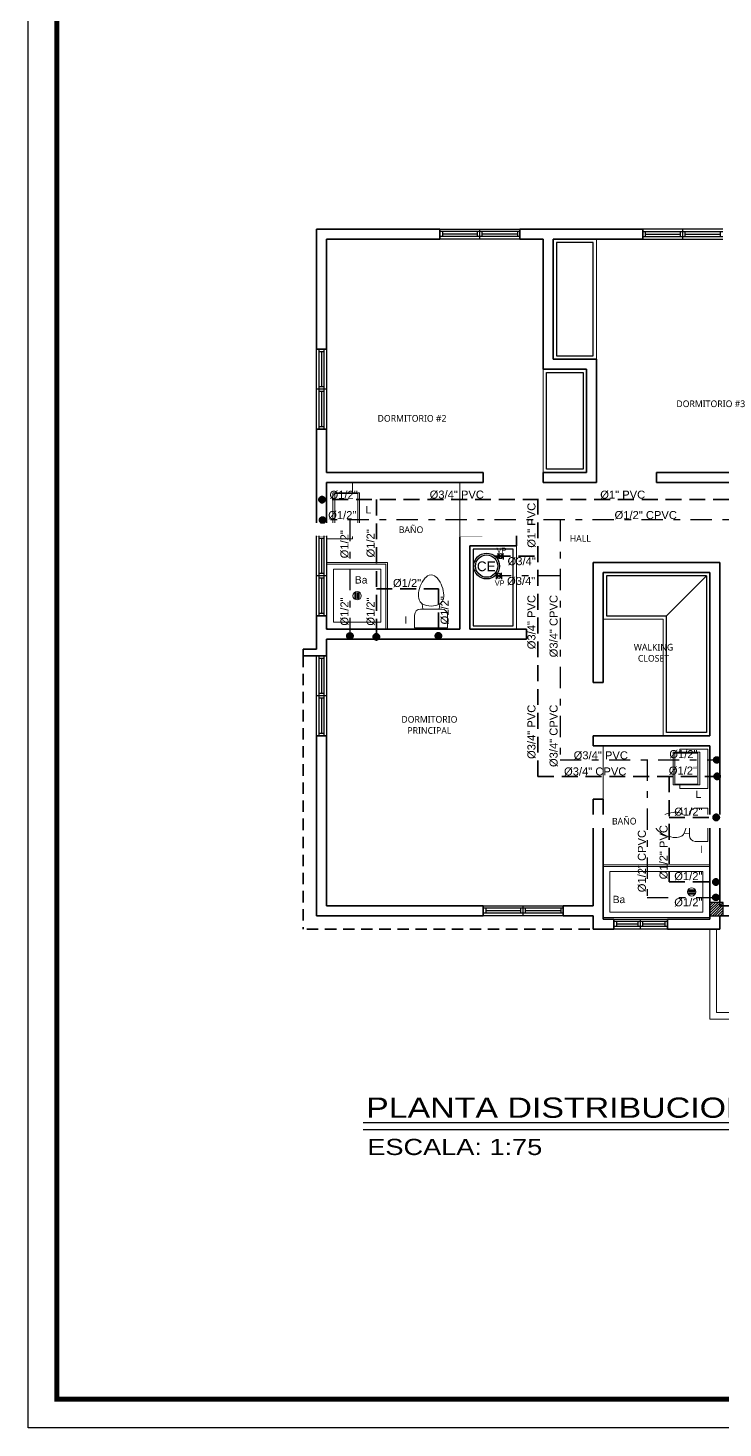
# Model space of a CAD drawing. Header units: feet. Extents: x 1019 to 2236, y -546 to 122.
# Drawn here: x 1054.27 to 1064.7, y -196.41 to -175.41 of the extents above; entities that cross this region are included whole.
import ezdxf

# ---------------------------------------------------------------- set-up
doc = ezdxf.new("R2010")
doc.units = ezdxf.units.FT
doc.header["$LTSCALE"] = 0.05
doc.header["$MEASUREMENT"] = 0
for name, pattern in [('CONTINUA', [0]), ('DASHDOT', [25.4, 12.7, -6.35, 0, -6.35]), ('HIDDEN', [9.525, 6.35, -3.175])]:
    doc.linetypes.add(name, pattern=pattern)
for name, color, linetype, lineweight in [('A-WALL', 7, 'Continuous', 25), ('AGUA POTABLE', 5, 'HIDDEN', 35), ('AGUAFRIA', 5, 'HIDDEN', 30), ('closet', 8, 'Continuous', 5), ('I-FURN', 8, 'Continuous', 0), ('P-SANR-FIXT', 8, 'Continuous', 9)]:
    doc.layers.add(name, color=color, linetype=linetype, lineweight=lineweight)
for name, color, linetype in [('AGUA_CALIENTE', 1, 'DASHDOT'), ('columna', 9, 'Continuous'), ('MARCO', 1, 'Continuous'), ('MB3', 8, 'Continuous'), ('MUROS', 7, 'Continuous'), ('PERT-VENT', 8, 'Continuous'), ('PISO', 8, 'Continuous'), ('textos', 7, 'Continuous'), ('TEXXT', 2, 'Continuous'), ('TXT', 2, 'Continuous')]:
    doc.layers.add(name, color=color, linetype=linetype)
doc.styles.add('ads', font='trebuc.ttf', dxfattribs={"height": 0.14})
doc.styles.add('DAMIAN', font='arial.ttf', dxfattribs={"height": 0.12})

# ---------------------------------------------------------------- blocks, each defined once
blk = doc.blocks.new('bath_sink_6127 - bath_sink_6127-542651-Nivel 1')
at = {"layer": 'I-FURN'}
for p, q in [((0.395, 0.244), (-0.005, 0.244)), ((-0.005, 0.244), (-0.005, -0.245)), ((0.025, -0.234), (0.025, 0.233)), ((0.025, 0.233), (0.369, 0.233)), ((0.293, 0.244), (0.293, 0.4)), ((0.369, 0.233), (0.369, -0.234)), ((0.395, -0.245), (0.395, 0.244)), ((-0.005, -0.245), (0.395, -0.245)), ((0.369, -0.234), (0.025, -0.234)), ((0.293, -0.448), (0.293, -0.245)), ((-0.1, -0.448), (0.293, -0.448))]:
    blk.add_line(p, q, dxfattribs=at)
blk = doc.blocks.new('Toilet_-_Tank_-_3D_4840 - 17_ High_ Seat Not Visible-536545-Nivel 1')
at = {"layer": 'P-SANR-FIXT'}
for p, q in [((0.248, 0.489), (-0.248, 0.489)), ((-0.248, 0.489), (-0.248, 0.298)), ((0.248, 0.298), (0.248, 0.489)), ((-0.159, 0.21), (-0.123, 0.21)), ((-0.123, 0.21), (-0.132, 0.127)), ((-0.123, 0.21), (0.123, 0.21)), ((0.132, 0.127), (0.123, 0.21)), ((0.123, 0.21), (0.159, 0.21))]:
    blk.add_line(p, q, dxfattribs=at)
for centre, radius, start, end in [((-0.159, 0.298), 0.0889, 180, 270), ((0.159, 0.298), 0.0889, 270, 360), ((-0.023, 0.008), 0.167, 151.0596, 182.709), ((-0.083, 0.041), 0.0995, 119.8981, 151.0596), ((0, -0.104), 0.266, 90.1019, 119.8981), ((0, -0.104), 0.266, 60.1019, 89.8981), ((0.083, 0.041), 0.0995, 28.9404, 60.1019), ((0.023, 0.008), 0.167, 357.291, 28.9404), ((0.25, 0.021), 0.441, 182.709, 218.5058), ((-0.25, 0.021), 0.441, 321.4942, 357.291), ((0.011, -0.169), 0.136, 218.5058, 265.219), ((-0.011, -0.169), 0.136, 274.781, 321.4942)]:
    blk.add_arc(centre, radius, start, end, dxfattribs=at)
blk = doc.blocks.new('Shower_Stall_9385 - 1-684532-Nivel 1')
at = {"layer": 'P-SANR-FIXT'}
for p, q in [((-0.576, 0.533), (0.424, 0.533)), ((-0.576, -0.381), (-0.576, 0.533)), ((0.424, 0.508), (-0.551, 0.508)), ((-0.551, -0.381), (-0.551, 0.508)), ((-0.475, -0.279), (-0.475, 0.432)), ((-0.475, 0.432), (0.322, 0.432)), ((0.322, 0.432), (0.322, -0.279)), ((-0.121, 0.108), (-0.032, 0.108)), ((-0.032, 0.099), (-0.121, 0.099)), ((-0.121, 0.081), (-0.032, 0.081)), ((-0.032, 0.072), (-0.121, 0.072)), ((-0.121, 0.053), (-0.032, 0.053)), ((-0.032, 0.044), (-0.121, 0.044)), ((-0.576, -0.381), (-0.551, -0.381)), ((-0.551, -0.381), (0.398, -0.381)), ((0.322, -0.279), (-0.475, -0.279))]:
    blk.add_line(p, q, dxfattribs=at)
for centre, radius, start, end in [((-0.076, 0.076), 0.0635, 360, 180), ((-0.076, 0.076), 0.0635, 0, 180), ((-0.076, 0.076), 0.0635, 180, 360), ((-0.076, 0.076), 0.0635, 180, 360), ((-0.121, 0.103), 0.00444, 90, 270), ((-0.121, 0.076), 0.00444, 90, 270), ((-0.121, 0.049), 0.00444, 90, 270), ((-0.032, 0.103), 0.00444, 270, 90), ((-0.032, 0.076), 0.00444, 270, 90), ((-0.032, 0.049), 0.00444, 270, 90), ((0.398, -0.356), 0.0254, 270, 360)]:
    blk.add_arc(centre, radius, start, end, dxfattribs=at)
blk = doc.blocks.new('bath_sink_6127 - bath_sink_6127-V2-Nivel 1')
at = {"layer": 'I-FURN'}
for p, q in [((0.293, 0.297), (-0.127, 0.297)), ((-0.127, 0.297), (-0.127, -0.29)), ((0.395, 0.244), (-0.005, 0.244)), ((-0.005, 0.244), (-0.005, -0.245)), ((0.025, -0.234), (0.025, 0.233)), ((0.025, 0.233), (0.369, 0.233)), ((0.293, 0.244), (0.293, 0.297)), ((0.369, 0.233), (0.369, -0.234)), ((0.395, -0.245), (0.395, 0.244)), ((0.293, -0.29), (-0.127, -0.29)), ((-0.005, -0.245), (0.395, -0.245)), ((0.369, -0.234), (0.025, -0.234)), ((0.293, -0.29), (0.293, -0.245))]:
    blk.add_line(p, q, dxfattribs=at)
blk = doc.blocks.new('A$C59FC24C1')
at = {"layer": 'PERT-VENT', "extrusion": (-2.36783e-12, 8.94772e-16, -1)}
for p, q in [((0, 0), (0, 1.2)), ((0.038, 1.2), (0.038, 0)), ((0.038, 1.165), (0.113, 1.165)), ((0.038, 1.165), (0.113, 1.165)), ((0.075, 1.165), (0.075, 0.635)), ((0.113, 1.2), (0.113, 0)), ((0.15, 1.2), (0.15, 0)), ((0.113, 0.635), (0.038, 0.635)), ((0.15, 0.6), (0, 0.6)), ((0.113, 0.565), (0.038, 0.565)), ((0.075, 0.565), (0.075, 0.04)), ((0.038, 0.04), (0.113, 0.04))]:
    blk.add_line(p, q, dxfattribs=at)
blk = doc.blocks.new('A$C24CF40E6')
at = {"layer": 'P-SANR-FIXT', "extrusion": (-2.36783e-12, 8.94772e-16, -1)}
for p, q in [((0, 0.814), (1.6, 0.814)), ((1.6, 0.789), (0, 0.789)), ((0.102, 0.713), (1.498, 0.713)), ((1.498, 0.713), (1.498, 0.102)), ((1.6, 0.814), (1.6, 0.789)), ((1.6, 0.025), (1.6, 0.789)), ((1.283, 0.439), (1.373, 0.439)), ((1.373, 0.43), (1.283, 0.43)), ((1.283, 0.412), (1.373, 0.412)), ((1.373, 0.403), (1.283, 0.403)), ((1.283, 0.384), (1.373, 0.384)), ((1.373, 0.375), (1.283, 0.375)), ((1.498, 0.102), (0.102, 0.102))]:
    blk.add_line(p, q, dxfattribs=at)
at = {"layer": 'P-SANR-FIXT', "extrusion": (2.36783e-12, 8.94772e-16, -1)}
for p, q in [((0, 0.814), (0, 0.789)), ((0, 0.025), (0, 0.789)), ((0.102, 0.713), (0.102, 0.102))]:
    blk.add_line(p, q, dxfattribs=at)
at = {"layer": 'P-SANR-FIXT', "extrusion": (-2.36783e-12, -8.94772e-16, -1)}
for p, q in [((1.6, 0.025), (0, 0.025)), ((0, 0), (1.6, 0)), ((1.6, 0), (1.6, 0.025))]:
    blk.add_line(p, q, dxfattribs=at)
at = {"layer": 'P-SANR-FIXT', "extrusion": (2.36783e-12, -8.94772e-16, -1)}
blk.add_line((0, 0), (0, 0.025), dxfattribs=at)
at = {"layer": 'P-SANR-FIXT', "extrusion": (-2.36783e-12, 8.94772e-16, -1)}
for centre, radius, start, end in [((-1.328, 0.407), 0.0635, 0, 180), ((-1.328, 0.407), 0.0635, 0, 180), ((-1.283, 0.434), 0.00444, 270, 90), ((-1.373, 0.434), 0.00444, 90, 270), ((-1.328, 0.407), 0.0635, 180, 0), ((-1.328, 0.407), 0.0635, 180, 0), ((-1.283, 0.407), 0.00444, 270, 90), ((-1.283, 0.38), 0.00444, 270, 90), ((-1.373, 0.407), 0.00444, 90, 270), ((-1.373, 0.38), 0.00444, 90, 270)]:
    blk.add_arc(centre, radius, start, end, dxfattribs=at)
blk = doc.blocks.new('A$C012446DC')
at = {"layer": 'PISO'}
h = blk.add_hatch(dxfattribs=at)
h.set_pattern_fill('ANSI31', color=256, scale=0.008571, angle=180)
h.set_pattern_definition([(225, (206536.064322, 1154820.960068), (0.0192434059784, -0.0192434059784), [])])
h.paths.add_polyline_path([(0, 0), (0.2, 0), (0.2, 0.2), (0, 0.2)])
at = {"layer": 'columna'}
blk.add_lwpolyline([(0.2, 0.2), (0, 0.2), (0, 0), (0.2, 0)], close=True, dxfattribs=at)
blk = doc.blocks.new('A$C791B5281')
at = {"layer": 'MUROS', "lineweight": 35}
blk.add_line((4.9, 10.3, 1.239), (5.1, 10.3, 1.239), dxfattribs=at)
for p in [(1.5, 10.1, 1.239), (4.9, 10.1, 1.239), (8.3, 10.1, 1.239), (0, 0, 1.239), (3.5, 0, 1.239), (6.3, 0, 1.239), (9.8, 0, 1.239)]:
    blk.add_blockref('A$C012446DC', p)

msp = doc.modelspace()

# ---------------------------------------------------------------- hatches: boundary and pattern name
at = {"layer": 'AGUA POTABLE', "ltscale": 3}
h = msp.add_hatch(color=256, dxfattribs=at)
h.dxf.hatch_style = 1
edge = h.paths.add_edge_path()
edge.add_arc((1058.682, -182.484), 0.0477, 0, 360)
h = msp.add_hatch(color=256, dxfattribs=at)
h.dxf.hatch_style = 1
edge = h.paths.add_edge_path()
edge.add_arc((1059.497, -184.542), 0.0477, 0, 360)
h = msp.add_hatch(color=256, dxfattribs=at)
h.dxf.hatch_style = 1
edge = h.paths.add_edge_path()
edge.add_arc((1060.427, -184.528), 0.0477, 0, 360)
h = msp.add_hatch(color=256, dxfattribs=at)
h.dxf.hatch_style = 1
edge = h.paths.add_edge_path()
edge.add_arc((1064.608, -186.635), 0.0477, 0, 360)
h = msp.add_hatch(color=256, dxfattribs=at)
h.dxf.hatch_style = 1
edge = h.paths.add_edge_path()
edge.add_arc((1064.589, -188.219), 0.0477, 0, 360)
at = {"layer": 'AGUA_CALIENTE', "ltscale": 0.5}
h = msp.add_hatch(color=256, dxfattribs=at)
h.dxf.hatch_style = 1
edge = h.paths.add_edge_path()
edge.add_arc((1059.1, -184.528), 0.0477, 0, 360)
h = msp.add_hatch(color=256, dxfattribs=at)
h.dxf.hatch_style = 1
edge = h.paths.add_edge_path()
edge.add_arc((1064.602, -186.388), 0.0477, 0, 360)
h = msp.add_hatch(color=256, dxfattribs=at)
h.dxf.hatch_style = 1
edge = h.paths.add_edge_path()
edge.add_arc((1064.589, -188.451), 0.0477, 0, 360)
at = {"layer": 'TEXXT'}
h = msp.add_hatch(color=256, dxfattribs=at)
h.dxf.hatch_style = 1
h.paths.add_polyline_path([(1061.359, -183.331), (1061.332, -183.305, 0.198912), (1061.321, -183.331, 0.198912), (1061.332, -183.358)])
h = msp.add_hatch(color=256, dxfattribs=at)
h.dxf.hatch_style = 1
h.paths.add_polyline_path([(1061.386, -183.305), (1061.359, -183.331), (1061.386, -183.358, 0.198912), (1061.397, -183.331, 0.198912)])
h = msp.add_hatch(color=256, dxfattribs=at)
h.dxf.hatch_style = 1
h.paths.add_polyline_path([(1061.334, -183.627), (1061.307, -183.6, 0.198912), (1061.296, -183.627, 0.198912), (1061.307, -183.653)])
h = msp.add_hatch(color=256, dxfattribs=at)
h.dxf.hatch_style = 1
h.paths.add_polyline_path([(1061.361, -183.6), (1061.334, -183.627), (1061.361, -183.653, 0.198912), (1061.372, -183.627, 0.198912)])

# ---------------------------------------------------------------- linework, layer by layer
at = {"layer": 'A-WALL', "lineweight": 35, "extrusion": (-2.36783e-12, 8.94772e-16, -1)}
for p, q in [((1060.448, -178.425), (1058.598, -178.425)), ((1058.598, -178.425), (1058.598, -180.225)), ((1060.448, -178.575), (1060.448, -178.425)), ((1063.494, -178.425), (1061.648, -178.425)), ((1061.648, -178.425), (1061.648, -178.575)), ((1063.494, -178.575), (1063.494, -178.425)), ((1058.748, -178.575), (1060.448, -178.575)), ((1058.748, -180.225), (1058.748, -178.575)), ((1061.648, -178.575), (1061.998, -178.575)), ((1061.998, -178.575), (1061.998, -180.525)), ((1062.148, -178.575), (1063.494, -178.575)), ((1062.148, -180.375), (1062.148, -178.575)), ((1058.748, -180.225), (1058.598, -180.225)), ((1062.798, -180.375), (1062.148, -180.375)), ((1062.798, -182.225), (1062.798, -180.375)), ((1062.648, -180.525), (1061.998, -180.525)), ((1062.648, -182.075), (1062.648, -180.525)), ((1058.748, -181.425), (1058.598, -181.425)), ((1058.598, -181.425), (1058.598, -183.025)), ((1058.748, -182.075), (1058.748, -181.425)), ((1061.098, -182.075), (1058.748, -182.075)), ((1058.748, -182.225), (1061.098, -182.225)), ((1058.748, -183.025), (1058.748, -182.225)), ((1061.098, -182.225), (1061.098, -182.075)), ((1061.998, -182.075), (1062.648, -182.075)), ((1061.998, -182.075), (1061.998, -182.225)), ((1061.998, -182.225), (1062.798, -182.225)), ((1066.048, -182.075), (1063.698, -182.075)), ((1063.698, -182.075), (1063.698, -182.225)), ((1063.698, -182.225), (1066.198, -182.225)), ((1058.598, -183.025), (1058.748, -183.025)), ((1058.598, -183.025), (1058.748, -183.025)), ((1061.598, -183.025), (1060.748, -183.025)), ((1060.748, -183.025), (1060.748, -184.425)), ((1061.598, -183.175), (1060.898, -183.175)), ((1060.898, -184.425), (1060.898, -183.175)), ((1064.648, -183.425), (1062.748, -183.425)), ((1062.748, -183.425), (1062.748, -185.226)), ((1064.648, -188.575), (1064.648, -183.425)), ((1062.898, -183.575), (1064.498, -183.575)), ((1062.898, -185.226), (1062.898, -183.575)), ((1064.498, -183.575), (1064.498, -186.029)), ((1060.898, -184.425), (1060.898, -184.125)), ((1058.748, -184.225), (1058.598, -184.225)), ((1058.598, -184.725), (1058.598, -184.225)), ((1058.747, -184.425), (1058.747, -184.228)), ((1060.748, -184.425), (1058.747, -184.425)), ((1058.748, -184.575), (1061.748, -184.575)), ((1061.748, -184.425), (1060.898, -184.425)), ((1061.748, -184.575), (1061.748, -184.425)), ((1058.398, -184.825), (1058.398, -184.725)), ((1062.898, -185.226), (1062.748, -185.226)), ((1058.598, -186.025), (1058.598, -188.725)), ((1058.748, -188.575), (1058.748, -186.025)), ((1062.748, -186.029), (1062.748, -186.179)), ((1064.498, -186.029), (1062.748, -186.029)), ((1062.748, -186.179), (1064.498, -186.179)), ((1064.498, -186.179), (1064.498, -188.775)), ((1062.898, -186.979), (1062.748, -186.979)), ((1062.748, -186.979), (1062.748, -188.575)), ((1062.898, -188.775), (1062.898, -186.979)), ((1061.098, -188.575), (1058.748, -188.575)), ((1061.098, -188.725), (1061.098, -188.575)), ((1062.748, -188.575), (1062.298, -188.575)), ((1062.298, -188.575), (1062.298, -188.725)), ((1062.298, -188.575), (1062.298, -188.725)), ((1064.898, -188.575), (1064.648, -188.575)), ((1058.598, -188.725), (1061.098, -188.725)), ((1062.748, -188.725), (1062.298, -188.725)), ((1062.748, -188.725), (1062.748, -188.925)), ((1062.898, -188.775), (1063.058, -188.775)), ((1063.864, -188.775), (1064.498, -188.775)), ((1064.648, -188.925), (1064.648, -188.725)), ((1064.898, -188.725), (1064.648, -188.725)), ((1062.748, -188.925), (1063.058, -188.925)), ((1063.864, -188.925), (1064.648, -188.925))]:
    msp.add_line(p, q, dxfattribs=at)
at = {"layer": 'A-WALL', "lineweight": 35}
for p, q in [((1058.748, -184.825), (1058.748, -184.575)), ((1058.398, -184.725), (1058.598, -184.725)), ((1058.398, -184.825), (1058.748, -184.825)), ((1063.058, -188.775), (1063.058, -188.925)), ((1063.864, -188.775), (1063.864, -188.925))]:
    msp.add_line(p, q, dxfattribs=at)
at = {"layer": 'AGUA POTABLE', "ltscale": 0.75}
for p, q in [((1067.288, -182.484), (1058.682, -182.484)), ((1061.271, -183.331), (1061.921, -183.331)), ((1059.497, -183.821), (1060.427, -183.821)), ((1060.427, -183.821), (1060.427, -184.528)), ((1061.921, -186.635), (1064.608, -186.635)), ((1063.887, -188.219), (1064.589, -188.219))]:
    msp.add_line(p, q, dxfattribs=at)
at = {"layer": 'AGUA POTABLE', "ltscale": 3}
for centre in [(1058.682, -182.484), (1059.497, -184.542), (1060.427, -184.528), (1064.608, -186.635), (1064.589, -188.219)]:
    msp.add_circle(centre, 0.0477, dxfattribs=at)
at = {"layer": 'AGUA_CALIENTE', "ltscale": 0.5}
for p, q in [((1062.253, -183.627), (1061.278, -183.627)), ((1062.253, -186.388), (1064.602, -186.388)), ((1063.558, -188.451), (1064.589, -188.451))]:
    msp.add_line(p, q, dxfattribs=at)
for centre in [(1059.1, -184.528), (1064.602, -186.388), (1064.589, -188.451)]:
    msp.add_circle(centre, 0.0477, dxfattribs=at)
at = {"layer": 'AGUAFRIA', "color": 3, "linetype": 'CONTINUA'}
for radius in [0.194, 0.168]:
    msp.add_circle((1061.151, -183.48), radius, dxfattribs=at)
at = {"layer": 'closet', "extrusion": (-2.36783e-12, 8.94772e-16, -1)}
for p, q in [((1062.798, -180.375), (1062.798, -178.575)), ((1061.998, -182.075), (1061.998, -180.525)), ((1062.898, -184.275), (1063.798, -184.275)), ((1063.798, -184.275), (1063.798, -186.029))]:
    msp.add_line(p, q, dxfattribs=at)
at = {"layer": 'closet'}
msp.add_line((1062.898, -186.979), (1062.898, -186.179), dxfattribs=at)
at = {"layer": 'MB3', "linetype": 'HIDDEN', "lineweight": 35, "ltscale": 0.54}
for p in [(1058.398, -184.825), (1062.698, -188.925)]:
    msp.add_line(p, (1058.398, -188.925), dxfattribs=at)
at = {"layer": 'P-SANR-FIXT'}
for p, q in [((1064.498, -188.925), (1064.498, -190.275)), ((1064.598, -188.925), (1064.598, -190.175)), ((1064.598, -190.175), (1067.498, -190.175)), ((1064.498, -190.275), (1067.598, -190.275))]:
    msp.add_line(p, q, dxfattribs=at)
at = {"layer": 'PERT-VENT', "extrusion": (8.94772e-16, 2.36783e-12, -1)}
for p, q in [((1063.058, -188.775), (1063.858, -188.775)), ((1063.458, -188.925), (1063.458, -188.775)), ((1063.858, -188.812), (1063.058, -188.812)), ((1063.858, -188.887), (1063.058, -188.887)), ((1063.858, -188.925), (1063.058, -188.925)), ((1063.098, -188.812), (1063.098, -188.887)), ((1063.423, -188.85), (1063.098, -188.85)), ((1063.423, -188.887), (1063.423, -188.812)), ((1063.493, -188.887), (1063.493, -188.812)), ((1063.823, -188.85), (1063.493, -188.85)), ((1063.823, -188.812), (1063.823, -188.887)), ((1063.823, -188.812), (1063.823, -188.887))]:
    msp.add_line(p, q, dxfattribs=at)
at = {"layer": 'PISO'}
for points in [[(1062.198, -180.325), (1062.748, -180.325), (1062.748, -178.625), (1062.198, -178.625)], [(1062.048, -180.575), (1062.598, -180.575), (1062.598, -182.025), (1062.048, -182.025)], [(1062.948, -184.225), (1063.848, -184.225), (1064.448, -183.625), (1062.948, -183.625)], [(1063.848, -184.225), (1064.448, -183.625), (1064.448, -185.979), (1063.848, -185.979)]]:
    msp.add_lwpolyline(points, close=True, dxfattribs=at)
at = {"layer": 'TEXXT'}
for p, q in [((1061.32, -183.286), (1061.321, -183.384)), ((1061.332, -183.305), (1061.386, -183.358)), ((1061.332, -183.358), (1061.386, -183.305)), ((1061.396, -183.286), (1061.397, -183.384)), ((1061.295, -183.582), (1061.296, -183.679)), ((1061.307, -183.6), (1061.361, -183.653)), ((1061.307, -183.653), (1061.361, -183.6)), ((1061.371, -183.582), (1061.372, -183.679))]:
    msp.add_line(p, q, dxfattribs=at)
at = {"layer": 'TEXXT', "color": 4}
msp.add_line((1059.298, -191.825), (1078.169, -191.825), dxfattribs=at)
at = {"layer": 'TEXXT', "color": 3}
msp.add_line((1059.298, -191.934), (1078.293, -191.934), dxfattribs=at)
at = {"layer": 'TEXXT'}
for centre in [(1061.359, -183.331), (1061.334, -183.627)]:
    msp.add_circle(centre, 0.0379, dxfattribs=at)

# ---------------------------------------------------------------- block references
at = {"rotation": 270}
for p in [(1060.448, -178.425), (1061.098, -188.575)]:
    msp.add_blockref('A$C59FC24C1', p, dxfattribs=at)
at = {"xscale": -1, "rotation": 90}
msp.add_blockref('A$C59FC24C1', (1064.694, -178.425), dxfattribs=at)
msp.add_blockref('A$C24CF40E6', (1062.898, -188.775))
at = {"layer": 'I-FURN', "extrusion": (-2.36783e-12, 8.94772e-16, -1), "xscale": -1}
msp.add_blockref('bath_sink_6127 - bath_sink_6127-542651-Nivel 1', (-1058.848, -182.625, 0), dxfattribs=at)
at = {"layer": 'I-FURN', "extrusion": (-2.36783e-12, 8.94772e-16, -1), "xscale": -1, "rotation": 180}
msp.add_blockref('bath_sink_6127 - bath_sink_6127-V2-Nivel 1', (-1064.344, -186.519, 0), dxfattribs=at)
at = {"layer": 'P-SANR-FIXT', "extrusion": (-2.36783e-12, 8.94772e-16, -1), "xscale": -1}
for name, p, rotation in [('Shower_Stall_9385 - 1-684532-Nivel 1', (-1059.131, -184.001, 0), 90), ('Toilet_-_Tank_-_3D_4840 - 17_ High_ Seat Not Visible-536545-Nivel 1', (-1060.318, -183.918, 0), 180), ('Toilet_-_Tank_-_3D_4840 - 17_ High_ Seat Not Visible-536545-Nivel 1', (-1063.982, -187.362, 0), 90)]:
    msp.add_blockref(name, p, dxfattribs=dict(at, rotation=rotation))

# ---------------------------------------------------------------- texts
at = {"layer": 'textos', "color": 7, "style": 'DAMIAN', "width": 1.2}
for s, height, p in [('PLANTA DISTRIBUCION  AGUA FRIA Y CALIENTE DE 3ER. NIVEL, BLOQUE B', 0.30347, (1059.343, -191.756)), (' ESCALA: 1:75', 0.24277, (1059.248, -192.315))]:
    msp.add_text(s, height=height, dxfattribs=at).set_placement(p)
at = {"layer": 'TEXXT', "style": 'DAMIAN'}
for s, insert, char_height, width, attachment_point in [('\\A1;{\\fArial|b0|i0|c238|p34;%%C}1/2{\\fArial|b0|i0|c238|p34;"}  ', (1058.794, -182.351), 0.12, 2.904, 1), ('\\A1;{\\fArial|b0|i0|c238|p34;%%C}3/4{\\fArial|b0|i0|c238|p34;"} PVC', (1061.11, -182.348), 0.12, 2.904, 3), ('\\A1;{\\fArial|b0|i0|c238|p34;%%C}1{\\fArial|b0|i0|c238|p34;"} PVC', (1063.529, -182.349), 0.12, 2.904, 3), (' L', (1059.292, -182.58), 0.11, 2.904, 1), ('\\A1;{\\fArial|b0|i0|c238|p34;%%C}1/2{\\fArial|b0|i0|c238|p34;"} CPVC', (1064.005, -182.655), 0.12, 2.904, 3), ('CE', (1061.004, -183.411), 0.146, 2.26512, 1), ('\\A1;{\\fArial|b0|i0|c238|p34;%%C}3/4{\\fArial|b0|i0|c238|p34;"}  ', (1061.888, -183.347), 0.12, 2.904, 3), (' Ba', (1059.132, -183.632), 0.11, 2.904, 1), ('\\A1;{\\fArial|b0|i0|c238|p34;%%C}1/2{\\fArial|b0|i0|c238|p34;"}  ', (1059.746, -183.674), 0.12, 2.904, 1), ('VP', (1061.273, -183.696), 0.0786, 1.21968, 1), ('\\A1;{\\fArial|b0|i0|c238|p34;%%C}3/4{\\fArial|b0|i0|c238|p34;"}  ', (1061.88, -183.644), 0.12, 2.904, 3), (' I', (1059.877, -184.233), 0.11, 2.904, 1), ('\\A1;{\\fArial|b0|i0|c238|p34;%%C}3/4{\\fArial|b0|i0|c238|p34;"} PVC', (1063.27, -186.259), 0.12, 2.904, 3), ('\\A1;{\\fArial|b0|i0|c238|p34;%%C}1/2{\\fArial|b0|i0|c238|p34;"}  ', (1063.891, -186.241), 0.12, 2.904, 1), ('\\A1;{\\fArial|b0|i0|c238|p34;%%C}3/4{\\fArial|b0|i0|c238|p34;"} CPVC', (1063.247, -186.501), 0.12, 2.904, 3), ('\\A1;{\\fArial|b0|i0|c238|p34;%%C}1/2{\\fArial|b0|i0|c238|p34;"}  ', (1063.883, -186.488), 0.12, 2.904, 1), (' L', (1064.242, -186.848), 0.11, 2.904, 1), (' I', (1064.307, -187.673), 0.11, 2.904, 1), ('\\A1;{\\fArial|b0|i0|c238|p34;%%C}1/2{\\fArial|b0|i0|c238|p34;"}  ', (1063.965, -188.071), 0.12, 2.904, 1), (' Ba', (1062.999, -188.426), 0.11, 2.904, 1), ('\\A1;{\\fArial|b0|i0|c238|p34;%%C}1/2{\\fArial|b0|i0|c238|p34;"}  ', (1063.965, -188.464), 0.12, 2.904, 1)]:
    msp.add_mtext(s, dxfattribs=dict(at, insert=insert, char_height=char_height, width=width, attachment_point=attachment_point))
at = {"layer": 'TEXXT', "char_height": 0.12, "width": 2.904, "rotation": 90, "style": 'DAMIAN'}
for s, insert, attachment_point in [('\\A1;{\\fArial|b0|i0|c238|p34;%%C}1/2{\\fArial|b0|i0|c238|p34;"}  ', (1058.958, -184.374), 1), ('\\A1;{\\fArial|b0|i0|c238|p34;%%C}1/2{\\fArial|b0|i0|c238|p34;"}  ', (1059.35, -184.374), 1), ('\\A1;{\\fArial|b0|i0|c238|p34;%%C}1/2{\\fArial|b0|i0|c238|p34;"}  ', (1060.461, -184.356), 1), ('\\A1;{\\fArial|b0|i0|c238|p34;%%C}3/4{\\fArial|b0|i0|c238|p34;"} PVC', (1061.763, -183.914), 3), ('\\A1;{\\fArial|b0|i0|c238|p34;%%C}3/4{\\fArial|b0|i0|c238|p34;"} CPVC', (1062.095, -183.914), 3), ('\\A1;{\\fArial|b0|i0|c238|p34;%%C}3/4{\\fArial|b0|i0|c238|p34;"} CPVC', (1062.095, -185.56), 3)]:
    msp.add_mtext(s, dxfattribs=dict(at, insert=insert, attachment_point=attachment_point))
at = {"layer": 'TXT', "insert": (1064.513, -180.996), "char_height": 0.1, "width": 2.838, "attachment_point": 2, "style": 'ads', "bg_fill": 2}
msp.add_mtext('DORMITORIO #3', dxfattribs=at)
at = {"layer": 'TXT', "insert": (1063.654, -184.647), "char_height": 0.1, "width": 2.838, "attachment_point": 2, "style": 'ads'}
msp.add_mtext('WALKING\\PCLOSET', dxfattribs=at)

# ---------------------------------------------------------------- next in the draw order: texts
at = {"layer": 'TXT', "char_height": 0.1, "width": 2.838, "attachment_point": 2, "style": 'ads', "bg_fill": 2}
for s, insert in [('DORMITORIO #2', (1060.032, -181.215)), ('BAÑO', (1060.017, -182.885)), ('DORMITORIO \\PPRINCIPAL', (1060.292, -185.73)), ('BAÑO', (1063.215, -187.257))]:
    msp.add_mtext(s, dxfattribs=dict(at, insert=insert))

# ---------------------------------------------------------------- next in the draw order: hatches: boundary and pattern name
at = {"layer": 'AGUA POTABLE', "ltscale": 3}
h = msp.add_hatch(color=256, dxfattribs=at)
h.dxf.hatch_style = 1
edge = h.paths.add_edge_path()
edge.add_arc((1064.594, -187.251), 0.0477, 0, 360)
at = {"layer": 'AGUA_CALIENTE', "ltscale": 0.5}
h = msp.add_hatch(color=256, dxfattribs=at)
h.dxf.hatch_style = 1
edge = h.paths.add_edge_path()
edge.add_arc((1058.69, -182.789), 0.0477, 0, 360)

# ---------------------------------------------------------------- next in the draw order: linework, layer by layer
at = {"layer": 'A-WALL', "lineweight": 35, "extrusion": (-2.36783e-12, 8.94772e-16, -1)}
for p, q in [((1058.598, -181.425), (1058.748, -181.425)), ((1058.748, -181.425), (1058.598, -181.425))]:
    msp.add_line(p, q, dxfattribs=at)
at = {"layer": 'A-WALL', "lineweight": 35}
msp.add_line((1058.598, -186.025), (1058.748, -186.025), dxfattribs=at)
at = {"layer": 'AGUA POTABLE', "ltscale": 0.75}
for p, q in [((1059.497, -182.484), (1059.497, -184.576)), ((1063.887, -186.635), (1063.887, -188.219)), ((1063.887, -187.251), (1064.594, -187.251))]:
    msp.add_line(p, q, dxfattribs=at)
at = {"layer": 'AGUA POTABLE', "ltscale": 3}
msp.add_circle((1064.594, -187.251), 0.0477, dxfattribs=at)
at = {"layer": 'AGUA_CALIENTE', "ltscale": 0.5}
for p, q in [((1068.203, -182.789), (1058.69, -182.789)), ((1059.1, -182.789), (1059.1, -184.528)), ((1063.558, -186.383), (1063.558, -188.451))]:
    msp.add_line(p, q, dxfattribs=at)
msp.add_circle((1058.69, -182.789), 0.0477, dxfattribs=at)
at = {"layer": 'closet'}
msp.add_line((1060.748, -183.025), (1060.748, -182.225), dxfattribs=at)

# ---------------------------------------------------------------- next in the draw order: block references
for name, p in [('A$C791B5281', (1064.498, -188.725, -1.239)), ('A$C59FC24C1', (1058.598, -181.425)), ('A$C59FC24C1', (1058.598, -184.225)), ('A$C59FC24C1', (1058.598, -186.025))]:
    msp.add_blockref(name, p)

# ---------------------------------------------------------------- next in the draw order: texts
at = {"layer": 'TEXXT', "char_height": 0.12, "width": 2.904, "attachment_point": 1, "style": 'DAMIAN'}
for insert in [(1058.774, -182.656), (1063.965, -187.104)]:
    msp.add_mtext('\\A1;{\\fArial|b0|i0|c238|p34;%%C}1/2{\\fArial|b0|i0|c238|p34;"}  ', dxfattribs=dict(at, insert=insert))
at = {"layer": 'TEXXT', "char_height": 0.12, "width": 2.904, "rotation": 90, "style": 'DAMIAN'}
for s, insert, attachment_point in [('\\A1;{\\fArial|b0|i0|c238|p34;%%C}1/2{\\fArial|b0|i0|c238|p34;"}  ', (1058.958, -183.365), 1), ('\\A1;{\\fArial|b0|i0|c238|p34;%%C}1/2{\\fArial|b0|i0|c238|p34;"}  ', (1059.35, -183.351), 1), ('\\A1;{\\fArial|b0|i0|c238|p34;%%C}3/4{\\fArial|b0|i0|c238|p34;"} PVC', (1061.763, -185.56), 3), ('\\A1;{\\fArial|b0|i0|c238|p34;%%C}1/2{\\fArial|b0|i0|c238|p34;"} CPVC', (1063.419, -187.438), 3), ('\\A1;{\\fArial|b0|i0|c238|p34;%%C}1/2{\\fArial|b0|i0|c238|p34;"} PVC', (1063.744, -187.365), 3)]:
    msp.add_mtext(s, dxfattribs=dict(at, insert=insert, attachment_point=attachment_point))
at = {"layer": 'TXT', "insert": (1062.555, -183.016), "char_height": 0.1, "width": 2.838, "attachment_point": 2, "style": 'ads', "bg_fill": 2}
msp.add_mtext('HALL', dxfattribs=at)

# ---------------------------------------------------------------- next in the draw order: linework, layer by layer
at = {"layer": 'A-WALL', "lineweight": 35}
msp.add_line((1061.598, -183.175), (1061.598, -183.025), dxfattribs=at)
at = {"layer": 'AGUA POTABLE', "ltscale": 0.75}
msp.add_line((1061.921, -186.635), (1061.921, -182.484), dxfattribs=at)
at = {"layer": 'AGUA_CALIENTE', "ltscale": 0.5}
msp.add_line((1062.253, -182.789), (1062.253, -186.388), dxfattribs=at)
at = {"layer": 'closet'}
msp.add_line((1061.598, -183.175), (1061.598, -184.425), dxfattribs=at)
at = {"layer": 'MARCO'}
msp.add_lwpolyline([(1054.272, -154.409), (1118.772, -154.409), (1118.772, -196.409), (1054.272, -196.409)], close=True, dxfattribs=at)
at = {"layer": 'MARCO', "const_width": 0.075}
msp.add_lwpolyline([(1111.6, -154.843), (1054.706, -154.843), (1054.706, -195.975), (1111.6, -195.975)], close=True, dxfattribs=at)
at = {"layer": 'PISO'}
msp.add_lwpolyline([(1060.948, -184.375), (1061.548, -184.375), (1061.548, -183.225), (1060.948, -183.225)], close=True, dxfattribs=at)

# ---------------------------------------------------------------- next in the draw order: texts
at = {"layer": 'TEXXT', "insert": (1061.763, -182.531), "char_height": 0.12, "width": 2.904, "attachment_point": 3, "rotation": 90, "style": 'DAMIAN'}
msp.add_mtext('\\A1;{\\fArial|b0|i0|c238|p34;%%C}1{\\fArial|b0|i0|c238|p34;"} PVC', dxfattribs=at)
at = {"layer": 'TEXXT', "insert": (1061.3, -183.204), "char_height": 0.0786, "width": 1.21968, "attachment_point": 1, "style": 'DAMIAN'}
msp.add_mtext('VP', dxfattribs=at)

doc.saveas('drawing.dxf')
